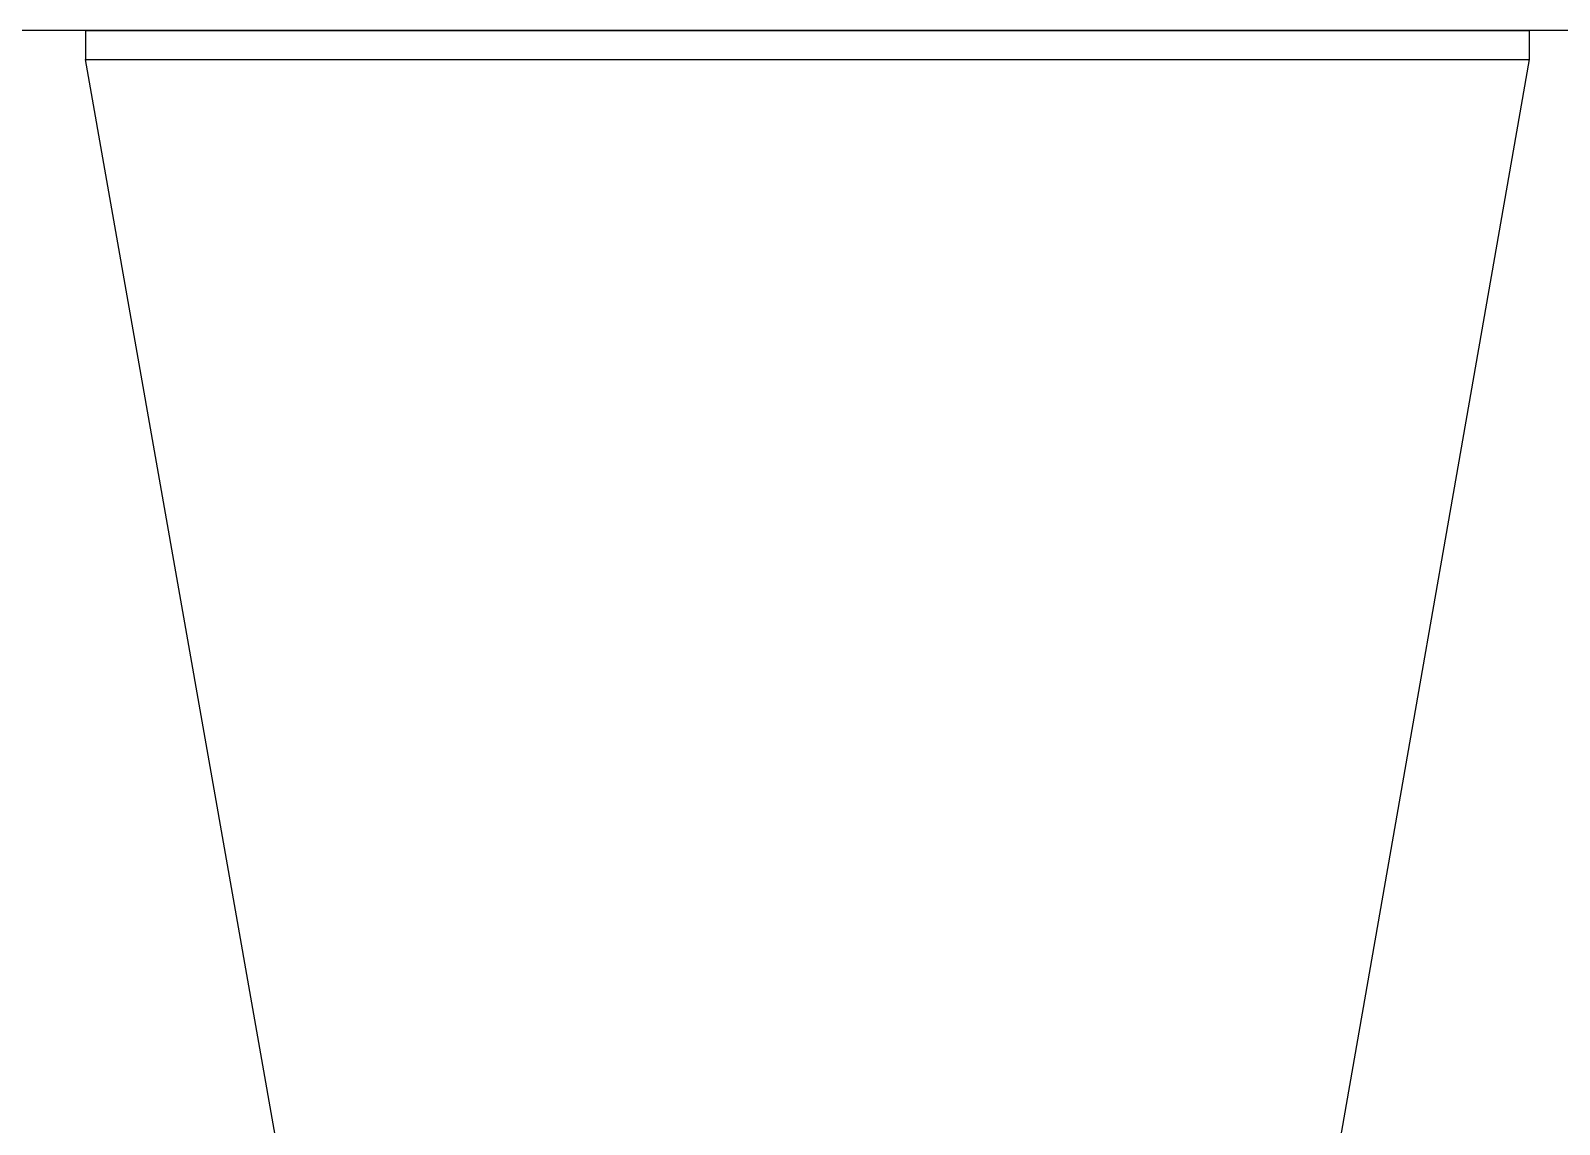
# Model space of a CAD drawing. Header units: metres. Extents: x -331 to 2982, y 362 to 2539.
# Drawn here: x 2872.8235 to 2872.9294, y 1401.6601 to 1401.7358 of the extents above; entities that cross this region are included whole.
import ezdxf

# ---------------------------------------------------------------- set-up
doc = ezdxf.new("R2010")
doc.units = ezdxf.units.M
doc.layers.add('Mob', color=251, linetype='Continuous')
doc.layers.add('Pis', color=251, linetype='Continuous')

# ---------------------------------------------------------------- blocks, each defined once
blk = doc.blocks.new('XR_BL2_AND_MON-REV15$0$A$C33FF3198')
at = {"layer": 'Mob'}
for p, q in [((0.2749999999996362, 0.3770918010628037), (0.2799999999997453, 0.3770918010628037)), ((0.2749999999996362, 0.3770918010628037), (0.2749999999996362, 0.3750918010623963)), ((0.2749999999996362, 0.3770918010628037), (0.2799999999997453, 0.3770918010628037)), ((0.2749999999996362, 0.3770918010628037), (0.2749999999996362, 0.3750918010623963)), ((0.2799999999997453, 0.3770918010628037), (0.3699999999989814, 0.3770918010628037)), ((0.2799999999997453, 0.3770918010628037), (0.3699999999989814, 0.3770918010628037)), ((0.3699999999989814, 0.3770918010628037), (0.375, 0.3770918010628037)), ((0.3699999999989814, 0.3770918010628037), (0.375, 0.3770918010628037)), ((0.375, 0.3770918010628037), (0.375, 0.3750918010623963)), ((0.375, 0.3770918010628037), (0.375, 0.3750918010623963)), ((0.2749999999996362, 0.3750918010623963), (0.2799999999997453, 0.3750918010623963)), ((0.3072761260218613, 0.1919510541415974), (0.2749999999996362, 0.3750918010623963)), ((0.2749999999996362, 0.3750918010623963), (0.2799999999997453, 0.3750918010623963)), ((0.3072761260218613, 0.1919510541415974), (0.2749999999996362, 0.3750918010623963)), ((0.2799999999997453, 0.3750918010623963), (0.3699999999989814, 0.3750918010623963)), ((0.2799999999997453, 0.3750918010623963), (0.3699999999989814, 0.3750918010623963)), ((0.375, 0.3750918010623963), (0.3585682208122307, 0.2813639274486803)), ((0.3699999999989814, 0.3750918010623963), (0.375, 0.3750918010623963)), ((0.3699999999989814, 0.3750918010623963), (0.375, 0.3750918010623963))]:
    blk.add_line(p, q, dxfattribs=at)

msp = doc.modelspace()

# ---------------------------------------------------------------- linework, layer by layer
at = {"layer": 'Pis'}
msp.add_line((2877.747990713367, 1401.735784721069), (2870.047990713367, 1401.735784721069), dxfattribs=at)

# ---------------------------------------------------------------- block references
msp.add_blockref('XR_BL2_AND_MON-REV15$0$A$C33FF3198', (2872.55226657845, 1401.358692920007), dxfattribs=at)

doc.saveas('drawing.dxf')
